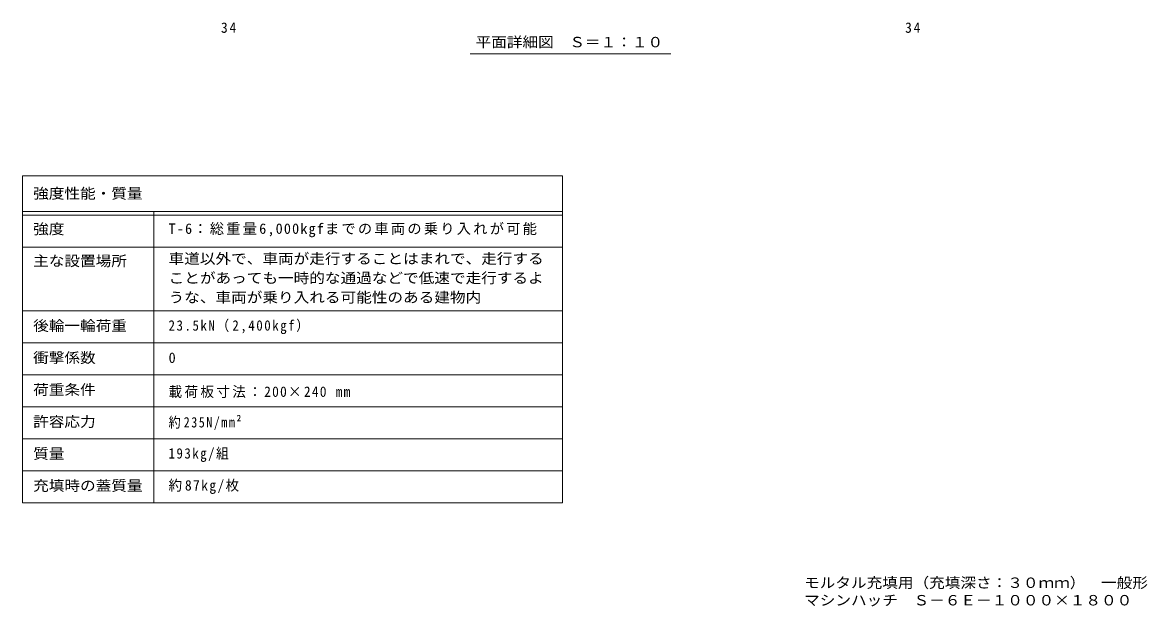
# Model space of a CAD drawing. Units: millimetres at full size, sheet at 1:10; details may follow other scales. Extents: x -2620 to 2671, y -1958 to 1326.
# Drawn here: x -2620 to 547, y -1958 to -315 of the extents above; entities that cross this region are included whole.
import ezdxf
from ezdxf.enums import TextEntityAlignment as Align

# ---------------------------------------------------------------- set-up
doc = ezdxf.new("R2010")
doc.units = ezdxf.units.MM
doc.header["$LTSCALE"] = 10
for name, color, linetype, lineweight in [('C-5', 4, 'Continuous', 9), ('C-F', 7, 'Continuous', 9), ('F-5_F-5ﾚｲﾔ', 7, 'Continuous', 9), ('F-F_F-Fﾚｲﾔ', 2, 'Continuous', 9)]:
    doc.layers.add(name, color=color, linetype=linetype, lineweight=lineweight)
doc.styles.add('ＭＳ ゴシック', font='')
doc.styles.get('ＭＳ ゴシック').set_extended_font_data('MS Gothic')

msp = doc.modelspace()

# ---------------------------------------------------------------- linework, layer by layer
at = {"layer": 'C-5', "color": 7}
msp.add_line((-1359.49, -403.01), (-794.43, -403.01), dxfattribs=at)
at = {"layer": 'F-5_F-5ﾚｲﾔ'}
for p, q in [((-1100.11, -746.68), (-1100.11, -1666.68)), ((-2620.11, -946.68), (-1100.11, -946.68)), ((-2620.11, -1126.68), (-1100.11, -1126.68))]:
    msp.add_line(p, q, dxfattribs=at)
at = {"layer": 'F-F_F-Fﾚｲﾔ', "color": 7}
for p, q in [((-2620.11, -746.68), (-2620.11, -1666.68)), ((-2620.11, -746.68), (-1100.11, -746.68)), ((-2620.11, -846.68), (-1100.11, -846.68)), ((-2250.11, -846.68), (-2250.11, -1666.68)), ((-2620.11, -856.68), (-1100.11, -856.68)), ((-2620.11, -946.68), (-1100.11, -946.68)), ((-2620.11, -1126.68), (-1100.11, -1126.68)), ((-2620.11, -1216.68), (-1100.11, -1216.68)), ((-2620.11, -1306.68), (-1100.11, -1306.68)), ((-1100.11, -1396.68), (-2620.11, -1396.68)), ((-1100.11, -1486.68), (-2620.11, -1486.68)), ((-1100.11, -1576.68), (-2620.11, -1576.68)), ((-1100.11, -1666.68), (-2620.11, -1666.68))]:
    msp.add_line(p, q, dxfattribs=at)

# ---------------------------------------------------------------- texts
at = {"layer": 'C-5', "color": 2, "style": 'ＭＳ ゴシック', "width": 1.1}
msp.add_text('平面詳細図\u3000Ｓ＝１：１０', height=29.33, dxfattribs=at).set_placement((-1344.46, -393.21), align=Align.BOTTOM_LEFT)
at = {"layer": 'C-F', "color": 2, "char_height": 29.33, "attachment_point": 7, "style": 'ＭＳ ゴシック'}
for insert in [(-2061.31, -344.09), (-135.11, -344.09)]:
    msp.add_mtext('\\T1.27;\\W0.95;34', dxfattribs=dict(at, insert=insert))
at = {"layer": 'F-5_F-5ﾚｲﾔ', "color": 2, "style": 'ＭＳ ゴシック', "width": 1.1}
for s, p in [('モルタル充填用（充填深さ：３０ｍｍ）\u3000一般形\u3000スチール製\u3000ステンレス目地', (-419.52, -1915.09)), ('マシンハッチ\u3000Ｓ－６Ｅ－１０００×１８００', (-419.52, -1964.29))]:
    msp.add_text(s, height=29.33, dxfattribs=at).set_placement(p, align=Align.BOTTOM_LEFT)
at = {"layer": 'F-F_F-Fﾚｲﾔ', "style": 'ＭＳ ゴシック', "width": 1.1}
for s, p in [('強度性能・質量', (-2590.11, -819.24)), ('強度', (-2590.11, -919.18)), ('主な設置場所', (-2590.11, -1009.18)), ('車道以外で、車両が走行することはまれで、走行する', (-2208.77, -1002.75)), ('ことがあっても一時的な通過などで低速で走行するよ', (-2208.77, -1057.23)), ('うな、車両が乗り入れる可能性のある建物内', (-2208.77, -1111.71)), ('後輪一輪荷重', (-2590.11, -1191.68)), ('衝撃係数', (-2590.11, -1281.68)), ('荷重条件', (-2590.11, -1371.68)), ('許容応力', (-2590.11, -1461.68)), ('質量', (-2590.11, -1551.68)), ('充填時の蓋質量', (-2590.11, -1641.68))]:
    msp.add_text(s, height=29.33, dxfattribs=at).set_placement(p, align=Align.BOTTOM_LEFT)
at = {"layer": 'F-F_F-Fﾚｲﾔ', "style": 'ＭＳ ゴシック'}
msp.add_text('0', height=29.33, dxfattribs=at).set_placement((-2208.77, -1281.68), align=Align.BOTTOM_LEFT)
at = {"layer": 'F-F_F-Fﾚｲﾔ', "char_height": 29.33, "attachment_point": 7, "style": 'ＭＳ ゴシック'}
for s, insert in [('\\T1.16;T-6：総重量6,000kgfまでの車両の乗り入れが可能', (-2208.77, -919.18)), ('\\T1.25;\\W0.9;23.5kN（2,400kgf）', (-2208.77, -1191.68)), ('\\T1.18;\\W0.95;載荷板寸法：200×240\\~mm', (-2208.77, -1371.68)), ('\\T1.25;\\W0.85;約235N/mm²', (-2208.77, -1461.68)), ('\\T1.24;\\W0.9;193kg/組', (-2208.77, -1551.68)), ('\\T1.21;\\W0.95;約87kg/枚', (-2208.77, -1641.68))]:
    msp.add_mtext(s, dxfattribs=dict(at, insert=insert))

doc.saveas('drawing.dxf')
